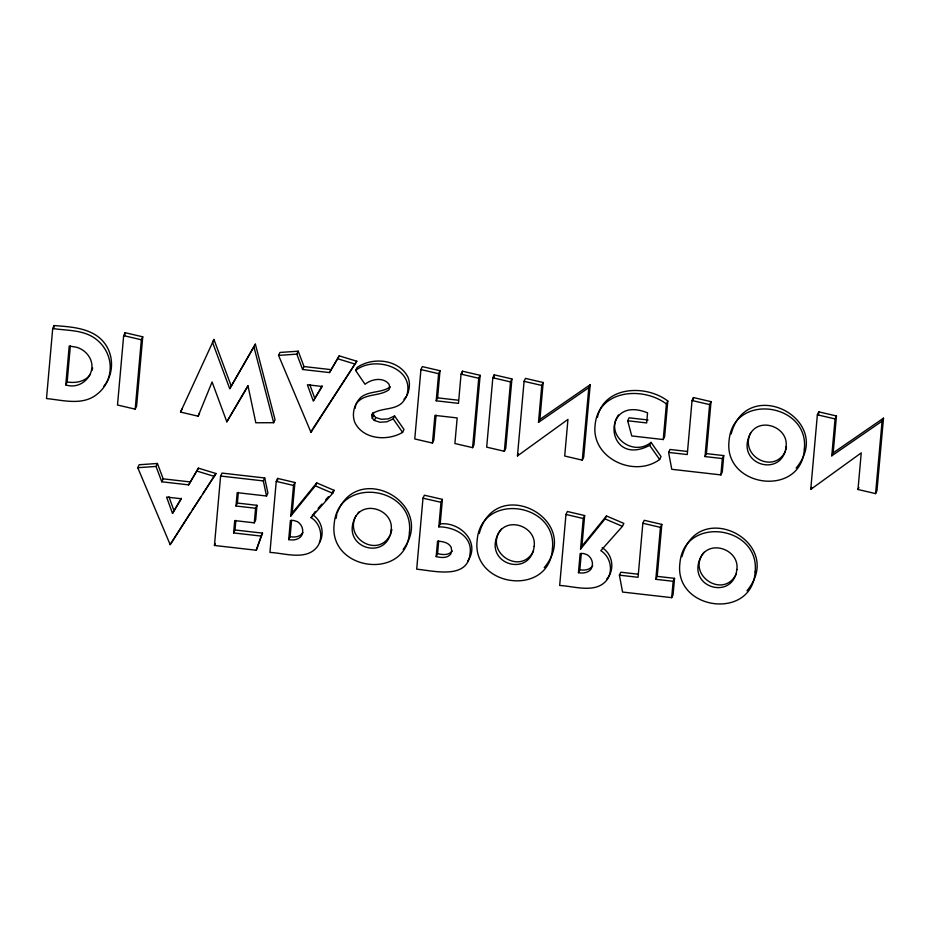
<?xml version="1.0" encoding="UTF-8"?>
<svg xmlns="http://www.w3.org/2000/svg" width="930" height="930" viewBox="0 0 930 930"><rect width="100%" height="100%" fill="white"/><g stroke="black" fill="none" stroke-linecap="round" stroke-linejoin="round"><path stroke-width="1.4" d="M52.708 328.523L46.5 398.563C63.135 400.179 82.782 406.015 97.22 394.099C104.52 388.449 109.24 379.905 110.042 370.698C111.356 358.341 105.462 346.1 95.546 338.787C83.247 329.627 67.111 330.708 52.708 328.523L54.103 325.57C72.889 326.953 96.127 328.197 106.811 346.565C113.972 358.794 113.007 375.453 103.742 386.334M53.847 328.43L54.103 325.57M65.763 384.904L69.215 346.053L76.446 347.227A21.146 20.309 25.3 0 1 89.199 356.829C98.534 371.965 82.479 390.553 65.763 384.904L67.158 381.963L70.343 345.983M123.667 335.637L117.506 405.027L135.199 409.142L136.594 406.201L142.743 336.811L125.05 332.696L123.667 335.637L141.348 339.764L142.743 336.811M124.794 335.579L125.05 332.696M135.199 409.142L141.348 339.764M262.516 533.123L261.132 536.075L233.616 532.937L235.011 529.984L262.516 533.123L256.296 550.246L214.446 545.468L220.608 476.044L222.003 473.091L264.713 477.974L267.91 493.063L266.515 496.004L237.185 492.656L235.999 506.013L255.599 508.257L256.982 505.304L237.394 503.072L235.999 506.013M233.616 532.937L234.709 520.591L254.297 522.834L255.692 519.882L256.982 505.304M235.011 529.984L235.86 520.393M237.394 503.072L238.347 492.377M254.297 522.834L255.599 508.257M294.915 482.507L293.52 485.448L290.799 516.045L292.194 513.093L294.915 482.507L277.64 478.427L276.245 481.38L269.944 552.42C285.068 553.118 307.656 561.453 318.176 545.457C323.431 536.064 320.292 523.299 311.085 517.615L315.305 511.488M277.384 481.275L277.64 478.427M288.707 539.633L290.404 520.498L293.659 520.451L297.449 521.66A11.09 10.649 25.3 0 1 302.68 532.088L301.587 535.668C298.716 539.83 293.345 540.504 288.707 539.633L290.102 536.68L291.555 520.288M432.45 443.064L434.915 415.385L457.176 417.93L454.898 443.529L472.591 447.644L473.986 444.691L480.136 375.313L462.454 371.198L461.059 374.139L458.467 403.353L436.205 400.807L437.6 397.854L440.006 370.733L422.313 366.618L420.918 369.559L414.768 438.948L432.45 443.064L433.845 440.111L436.054 415.199M422.987 498.166L416.698 569.172C433.217 570.706 467.848 580.018 470.08 553.524C472.8 535.866 453.759 526.764 438.821 526.857L440.994 502.316L442.389 499.375L424.382 495.213L422.987 498.166L440.994 502.316M436.205 400.807L438.611 373.686L440.006 370.733M436.182 556.593L437.553 541.121C442.599 541.527 448.597 542.295 451.178 547.317L451.724 551.025L450.748 554.036C447.307 558.535 441.029 557.744 436.182 556.593L437.577 553.641L438.693 540.993M438.821 526.857L440.216 523.904L442.389 499.375M462.198 373.976L462.454 371.198M472.591 447.644L478.741 378.266L480.136 375.313M492.83 377.766L486.681 447.156L504.362 451.271L505.757 448.318L511.907 378.94L494.225 374.825L492.83 377.766L510.524 381.893L511.907 378.94M493.97 377.708L494.225 374.825M504.362 451.271L510.524 381.893M590.213 384.706L583.68 457.188L582.285 460.141L564.708 456.026L567.951 419.418L517.464 455.909L524.078 381.335L525.473 378.382L543.167 382.509L539.888 419.407L538.493 422.36L588.818 387.659L590.213 384.706L539.888 419.407M538.493 422.36L541.772 385.45L543.167 382.509M565.975 514.441L559.674 585.481C574.798 586.179 597.386 594.514 607.906 578.53C613.172 569.125 610.022 556.361 600.827 550.676L622.437 526.345L623.832 523.404L606.453 515.952L581.924 546.166L580.541 549.107L583.25 518.51L584.645 515.569L567.37 511.488L565.975 514.441L583.25 518.51M578.448 572.694L580.146 553.559L583.389 553.513L587.179 554.733A11.09 10.649 25.3 0 1 592.41 565.149L591.317 568.73C588.457 572.892 583.075 573.566 578.448 572.694L579.843 569.753L581.297 553.35M581.924 546.166L584.645 515.569M657.219 576.368L661.823 524.415L644.246 520.3L642.851 523.253L638.061 577.298L619.415 575.17L622.565 592.05L671.692 597.653L673.088 594.7L674.541 578.344L657.219 576.368L655.824 579.32L673.146 581.297L674.541 578.344M648.059 419.976L629.087 417.814L627.692 420.767L631.761 435.949L663.241 439.541L666.403 403.957L667.798 401.004C645.932 384.299 604.082 385.88 597.397 417.442M667.798 401.004L664.636 436.589L663.241 439.541M655.824 579.32L660.44 527.356L661.823 524.415M671.692 597.653L673.146 581.297M706.416 453.619L711.02 401.655L693.443 397.552L692.048 400.505L687.258 454.549L668.612 452.422L671.762 469.301L720.89 474.905L722.285 471.952L723.738 455.595L706.416 453.619L705.021 456.572L722.343 458.548L723.738 455.595M693.187 400.4L693.443 397.552M705.021 456.572L709.625 404.608L711.02 401.655M720.89 474.905L722.343 458.548M883.5 418.175L876.967 490.656L875.572 493.609L857.995 489.494L861.238 452.887L810.751 489.378L817.365 414.803L818.76 411.851L836.454 415.977L833.175 452.875L831.78 455.828L882.105 421.127L883.5 418.175L833.175 452.875M818.505 414.722L818.76 411.851M831.78 455.828L835.059 418.919L836.454 415.977M582.285 460.141L588.818 387.659M875.572 493.609L882.105 421.127M336.032 518.475L336.904 513.662M479.229 533.588C495.097 473.428 584.168 519.579 544.236 567.649M681.946 556.721C697.814 496.562 786.885 542.713 746.953 590.783M731.143 433.973C747.011 373.814 836.082 419.965 796.15 468.034M92.198 370.152L92.628 367.85M406.98 394.901C414.617 367.187 373.895 355.388 355.644 370.489L365.025 384.276C371.582 378.928 383.393 376.813 389.124 384.346L389.682 387.926L388.961 389.751C379.394 396.796 363.99 392.925 356.457 403.574M355.086 408.328L355.83 404.713M390.53 534.587L391.89 529.577M785.769 450.039L786.455 447.528M355.923 515.813C344.065 538.331 377.51 557.988 389.856 535.657M750.812 432.52C738.687 455.933 773.911 474.893 785.432 451.283M256.296 550.246L261.132 536.075M390.356 386.81C381.846 393.123 369.384 390.565 360.91 397.296C354.411 403.504 351.587 413.548 354.679 422.115C362.84 439.658 387.438 441.355 402.597 432.392L403.992 429.451L394.587 415.977L393.192 418.919L386.834 421.825L379.928 422.243L374.348 420.453L372.279 418.244L371.768 415.431L372.477 413.699C381.091 407.631 393.634 410.386 401.818 403.143C408.014 396.482 411.397 386.345 408.142 377.522C399.133 359.259 372.721 356.585 357.039 367.536L355.644 370.489M337.439 512.36C357.945 460.187 436.937 504.002 403.236 549.339M231.14 385.857L213.958 339.462L180.548 412.083L198.125 416.198L212.087 381.963L226.827 421.813L248.043 386.066L255.82 422.778L273.664 422.708L275.059 419.767L255.378 344.193L230.21 387.822M319.571 542.516C324.826 533.123 321.687 520.347 312.48 514.662M137.756 467.709L139.151 464.756L157.426 463.477L163.192 478.845L161.797 481.798L188.662 484.867L198.416 468.162L215.993 473.521L170.178 544.643L137.756 467.709L156.031 466.43L157.426 463.477M213.958 339.462L212.563 342.414L229.745 388.81L255.378 344.193M180.548 412.083L181.943 409.142M198.125 416.198L199.52 413.246M172.503 513.395L181.373 498.759L166.586 497.073L172.503 513.395L181.292 498.248M188.662 484.867L198.416 468.162M226.827 421.813L247.973 385.578M170.178 544.643L190.604 512.476M278.558 355.411L279.953 352.458L298.228 351.191L304.005 366.56L302.61 369.501L329.476 372.57L339.229 355.865L356.806 361.235L310.98 432.345L278.558 355.411L296.833 354.132L298.228 351.191M214.446 545.468L215.376 543.504M266.515 496.004L263.318 480.915L264.713 477.974M313.77 400.109L322.094 385.95M329.476 372.57L339.229 355.865M310.98 432.345L312.375 429.393M290.799 516.045L315.317 485.832L316.712 482.891L334.103 490.343L332.708 493.284L311.085 517.615M371.768 415.431L373.163 412.478L373.674 415.292L375.743 417.5L381.323 419.291L388.217 418.872L394.587 415.977M372.279 418.244L373.674 415.292M374.348 420.453L375.743 417.5M517.464 455.909L518.394 453.945M580.541 549.107L605.058 518.905L606.453 515.952M627.692 420.767L646.664 422.929L647.559 412.85C600.024 393.588 605.093 468.906 649.652 445.331L651.047 442.378L661.032 456.56L659.637 459.501C634.353 478.16 591.329 458.292 595.084 425.347C597.932 389.728 642.816 386.101 666.403 403.957M668.612 452.422L670.007 449.469L687.212 451.434M619.415 575.17L620.81 572.217L638.015 574.182M810.751 489.378L811.681 487.413M857.995 489.494L858.913 487.529M533.518 550.897C520.8 576.716 482.984 551.502 501.282 529.147M736.235 574.031C723.517 599.85 685.701 574.635 703.998 552.281M192.196 510.047L200.927 496.655M202.507 494.225L215.993 473.521M313.166 428.184L356.806 361.235M467.604 561.267C480.996 542.516 460.199 521.579 440.216 523.904M618.485 414.989C604.198 435.054 632.737 457.572 651.047 442.378M606.755 579.006C615.149 569.962 612.754 554.094 602.21 547.724M357.504 513.825L359.085 511.826M90.489 374.046C85.641 381.765 75.539 383.369 67.158 381.963M292.194 513.093L316.712 482.891M403.98 399.272L406.305 396.494M318.118 508.315L321.885 504.083M325.64 499.852L328.464 496.678M332.219 492.458L334.103 490.343M302.982 532.716C300.111 536.877 294.729 537.552 290.102 536.68M592.712 565.777C589.852 569.951 584.47 570.625 579.843 569.753M452.143 551.083C448.702 555.582 442.424 554.803 437.577 553.641M304.005 366.56L330.871 369.617M437.6 397.854L458.467 400.237M220.608 476.044L263.318 480.915M163.192 478.845L190.057 481.914M817.365 414.803L835.059 418.919M524.078 381.335L541.772 385.45M461.059 374.139L478.741 378.266M420.918 369.559L438.611 373.686M692.048 400.505L709.625 404.608M642.851 523.253L660.44 527.356M276.245 481.38L293.52 485.448M337.834 358.817L355.411 364.176M197.02 471.103L214.597 476.474M605.058 518.905L622.437 526.345M315.317 485.832L332.708 493.284M649.652 445.331L659.637 459.501M393.192 418.919L402.597 432.392M296.833 354.132L302.61 369.501M156.031 466.43L161.797 481.798M309.771 384.543L314.7 398.145M168.958 496.841L173.887 510.442M253.983 347.146L273.664 422.708M409.444 532.425C406.48 581.424 328.22 570.927 334.196 523.834C338.136 475.555 414.373 485.983 409.444 532.425M552.432 548.735C549.467 597.746 471.208 587.249 477.171 540.156C481.124 491.877 557.361 502.293 552.432 548.735M755.148 571.869C752.184 620.868 673.925 610.382 679.9 563.289C683.841 515.011 760.077 525.427 755.148 571.869M804.345 449.12C801.381 498.12 723.121 487.634 729.097 440.541C733.038 392.262 809.274 402.678 804.345 449.12M391.181 530.019C387.345 561.488 341.403 548.293 354.528 518.766C363.235 499.131 393.96 509.954 391.181 530.019M534.169 546.34C530.332 577.809 484.391 564.615 497.515 535.087C506.211 515.452 536.947 526.275 534.169 546.34M736.886 569.474C733.049 600.943 687.107 587.748 700.232 558.221C708.939 538.586 739.664 549.409 736.886 569.474M786.083 446.726C782.246 478.183 736.304 465 749.429 435.473C758.136 415.838 788.861 426.661 786.083 446.726M322.187 386.462L313.305 401.097L307.388 384.776L322.187 386.462"/></g></svg>
